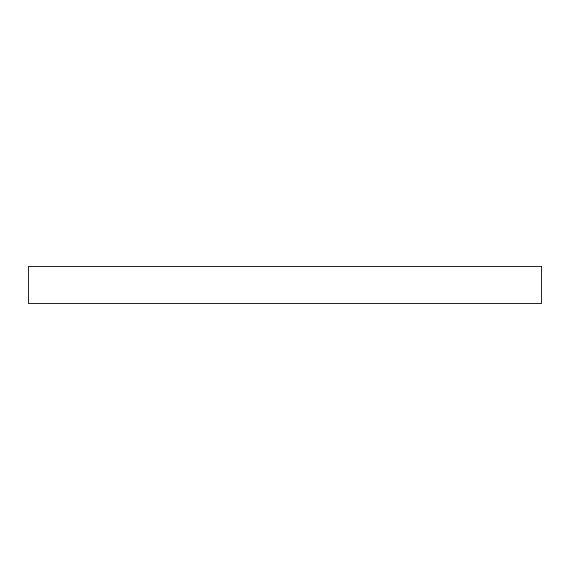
<?xml version="1.0" encoding="UTF-8"?>
<svg xmlns="http://www.w3.org/2000/svg" width="570" height="570" viewBox="0 0 570 570"><rect width="100%" height="100%" fill="white"/><g stroke="black" fill="none" stroke-linecap="round" stroke-linejoin="round"><path stroke-width="0.85" d="M541.5 266.425L28.5 266.425L28.5 303.575L541.5 303.575L541.5 266.425"/></g></svg>
